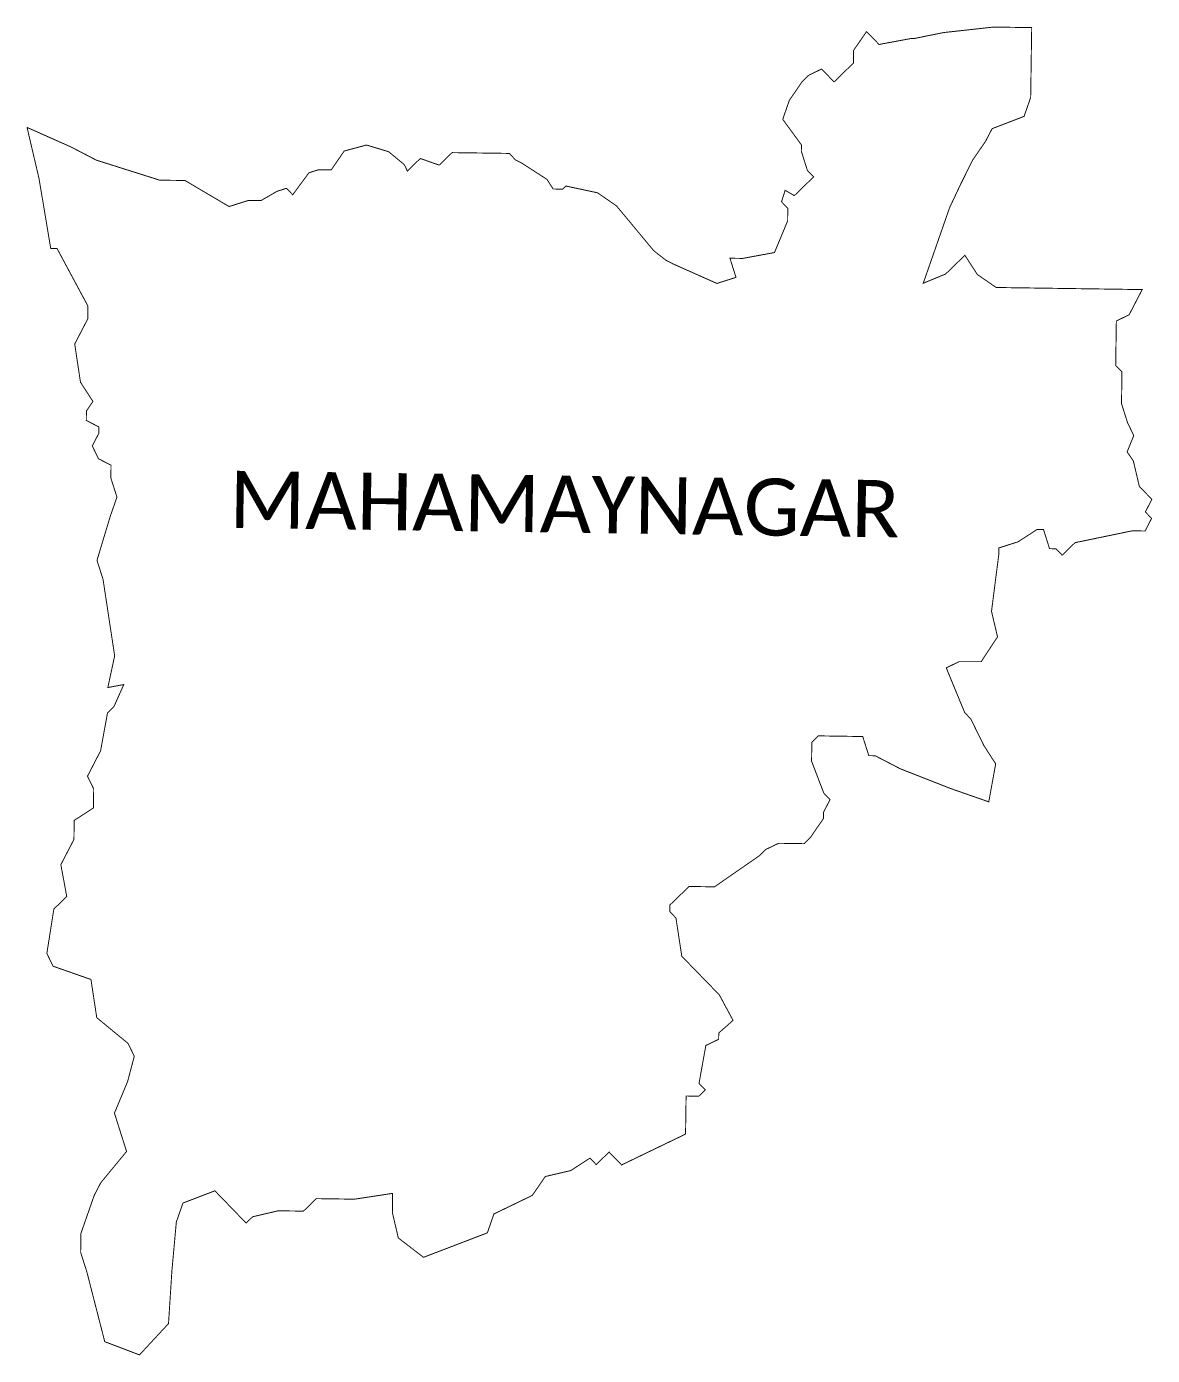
# Model space of a CAD drawing. Header units: metres. Extents: x 299834 to 303816, y 1953652 to 1956797.
# Drawn here: x 301395 to 303816, y 1953941 to 1956797 of the extents above; entities that cross this region are included whole.
import ezdxf

# ---------------------------------------------------------------- set-up
doc = ezdxf.new("R2010")
doc.units = ezdxf.units.M
doc.header["$MEASUREMENT"] = 0
doc.layers.add('VILLAGE NAME', color=250, linetype='Continuous')
doc.styles.get("Standard").update_dxf_attribs({"font": 'simplex.shx'})

msp = doc.modelspace()

# ---------------------------------------------------------------- linework, layer by layer
at = {"color": 6, "const_width": 2, "flags": 128}
for points in [[(301395.8, 1956580.3), (301460, 1956551.7), (301490.8, 1956538), (301544.9, 1956509.9), (301680.9, 1956466.9), (301735.4, 1956466.2), (301830.2, 1956410.2), (301871.4, 1956423.2), (301898.7, 1956422.9), (301933.1, 1956442.8), (301953.6, 1956449.3), (301967.1, 1956435.5), (302001.9, 1956482.8), (302022.5, 1956489.3), (302049.8, 1956488.9), (302077.7, 1956529.5), (302125.7, 1956542.4), (302173.2, 1956528.1), (302207, 1956500.3), (302213.6, 1956486.6), (302241.3, 1956513.5), (302282, 1956499.2), (302309.7, 1956526.1), (302432.6, 1956524.4), (302446, 1956510.5), (302459.6, 1956503.5), (302513.7, 1956468.6), (302527, 1956447.9), (302547.5, 1956447.6), (302554.4, 1956454.3), (302622.5, 1956439.7), (302663, 1956411.8), (302743.5, 1956315.1), (302769, 1956295.1), (302784.1, 1956287.2), (302879.1, 1956244.9), (302920.2, 1956257.9), (302907.2, 1956299.1), (302934.5, 1956298.7), (303002.9, 1956311.3), (303031.2, 1956379.2), (303031.6, 1956406.5), (303018.1, 1956420.3), (303025.8, 1956445.1), (303045.6, 1956433.6), (303087.1, 1956474), (303073.7, 1956487.8), (303060.7, 1956529), (303060.9, 1956542.6), (303020.7, 1956597.8), (303034.9, 1956638.5), (303062.8, 1956679.1), (303076.7, 1956692.5), (303104.2, 1956705.8), (303131.1, 1956678.1), (303172.6, 1956718.5), (303173, 1956745.8), (303200.9, 1956786.3), (303227.8, 1956758.6), (303296.2, 1956771.3), (303303.1, 1956771.2), (303341.2, 1956779.1), (303366.2, 1956784.1), (303474.1, 1956796), (303556, 1956794.8), (303553.8, 1956644.7), (303539.6, 1956604), (303470.9, 1956577.6), (303456.9, 1956550.6), (303429, 1956510), (303403.7, 1956459.1), (303379.7, 1956408.3), (303322.8, 1956245.3), (303370.8, 1956265.1), (303412.4, 1956305.4), (303439.1, 1956264.1), (303479.6, 1956236.2), (303793.6, 1956231.7), (303765.5, 1956177.5), (303738, 1956164.2), (303736.6, 1956068.7), (303750.1, 1956054.8), (303749.1, 1955986.6), (303762.2, 1955945.4), (303775.4, 1955917.9), (303761.2, 1955882.9), (303774.6, 1955863.3), (303787.5, 1955808.5), (303814.4, 1955780.8), (303800.4, 1955753.7), (303813.8, 1955739.9), (303799.8, 1955712.7), (303772.5, 1955713.2), (303649.2, 1955687.7), (303621.5, 1955660.8), (303608.1, 1955674.6), (303594.4, 1955674.8), (303581.4, 1955715.9), (303567.7, 1955716.1), (303526.4, 1955689.4), (303485.3, 1955676.4), (303485.1, 1955661.2), (303477.4, 1955601.4), (303469.6, 1955540.1), (303482.5, 1955485.3), (303447.4, 1955431.9), (303399.8, 1955431.9), (303372.3, 1955418.6), (303411.9, 1955322.5), (303425.3, 1955308.6), (303436.7, 1955285), (303453, 1955251.9)], [(303451.8, 1955253.6), (303478.6, 1955212.3), (303463.7, 1955130.6), (303397.1, 1955153.8), (303382.2, 1955159), (303273.6, 1955201.6), (303219.4, 1955229.7), (303205.7, 1955229.9), (303192.7, 1955271), (303097.1, 1955272.4), (303083.3, 1955258.9), (303082.7, 1955218), (303109, 1955149.3), (303122.5, 1955135.5), (303108.4, 1955108.4), (303108.2, 1955094.7), (303080.3, 1955054.2), (303066.5, 1955040.7), (303011.9, 1955041.5), (302984.4, 1955028.3), (302970.5, 1955014.8), (302874, 1954947.9), (302819.4, 1954948.7), (302777.7, 1954908.4), (302777.7, 1954894.7), (302791.1, 1954880.9), (302803.6, 1954798.8), (302884.3, 1954715.7), (302913.9, 1954660.9), (302883.1, 1954633.8), (302882.9, 1954620.2), (302855.4, 1954606.9), (302840.6, 1954525.2), (302854.1, 1954511.4), (302840.2, 1954497.9), (302812.9, 1954498.3), (302811.7, 1954416.4), (302674.2, 1954350.1), (302647.3, 1954377.8), (302619.6, 1954350.9), (302606.2, 1954364.8), (302564.8, 1954338), (302510.1, 1954325.2), (302482.2, 1954284.6), (302399.7, 1954244.8), (302385.5, 1954204.1), (302248.2, 1954151.5), (302194.1, 1954193.2), (302181.3, 1954248), (302181.9, 1954289), (302099.8, 1954276.5), (302017.9, 1954277.7), (301990.2, 1954250.8), (301935.6, 1954251.5), (301880.8, 1954238.7), (301866.9, 1954225.2), (301799.7, 1954294.5), (301731, 1954268.2), (301716.8, 1954227.4), (301707.3, 1954123), (301700, 1954009.2), (301637.6, 1953941.8), (301562.9, 1953970.2), (301524.2, 1954121), (301511.1, 1954162.1), (301511.7, 1954203.1), (301540.2, 1954284.6), (301554.2, 1954311.7), (301609.8, 1954379.1), (301583.7, 1954461.4), (301612, 1954529.3), (301626.4, 1954583.7), (301613.1, 1954611.2), (301545.7, 1954666.7), (301533.2, 1954748.8), (301451.7, 1954777.3), (301438.4, 1954804.8), (301453.5, 1954900.2), (301481.2, 1954927.1), (301468.5, 1954995.5), (301496.6, 1955049.7), (301497.2, 1955090.7), (301538.5, 1955117.4), (301539.1, 1955158.3), (301525.8, 1955185.8), (301553.9, 1955240.1), (301568.8, 1955321.7), (301582.6, 1955335.2), (301603.8, 1955382.7), (301569.5, 1955376.3), (301584.2, 1955444.4), (301562.9, 1955584.5), (301559.3, 1955608.6), (301546.2, 1955649.7), (301571.2, 1955732.6), (301574.9, 1955744.9), (301589.1, 1955785.6), (301576, 1955826.8), (301576.4, 1955854.1), (301549.4, 1955868.1), (301536.1, 1955895.6), (301550.1, 1955922.7), (301550.3, 1955936.4), (301523.2, 1955950.4), (301523.5, 1955970.9), (301537.5, 1955991.2), (301510.7, 1956032.5), (301498.3, 1956114.6), (301526.4, 1956168.8), (301526.8, 1956196.1), (301460.3, 1956320), (301446.7, 1956320.2), (301421.5, 1956470.7), (301395.8, 1956580.3)]]:
    msp.add_lwpolyline(points, dxfattribs=at)

# ---------------------------------------------------------------- texts
at = {"layer": 'VILLAGE NAME', "insert": (301831.7, 1955842.4), "char_height": 122.778, "attachment_point": 1, "rotation": 359.1736}
msp.add_mtext_dynamic_manual_height_columns('{\\fCalibri|b0|i0|c0|p34;MAHAMAYNAGAR}', width=133.314, gutter_width=613.9, heights=[0], dxfattribs=at)

doc.saveas('drawing.dxf')
